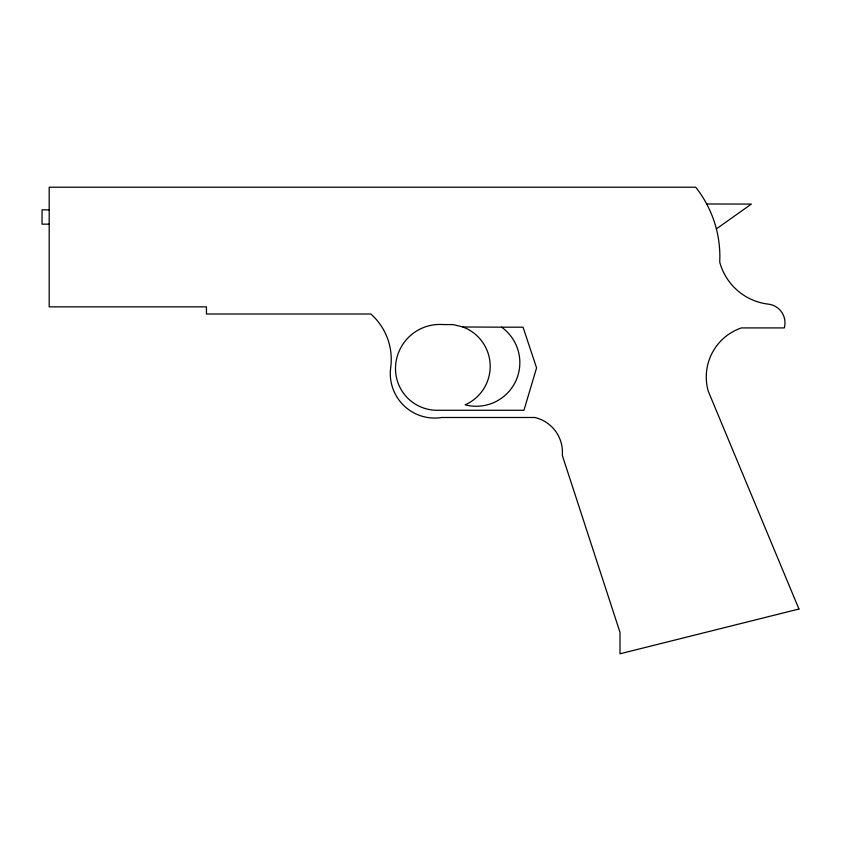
<?xml version="1.0" encoding="UTF-8"?>
<svg xmlns="http://www.w3.org/2000/svg" width="841" height="841" viewBox="0 0 841 841"><rect width="100%" height="100%" fill="white"/><g stroke="black" fill="none" stroke-linecap="round" stroke-linejoin="round"><path stroke-width="1.26" d="M716.374 228.889L751.36 204.09L706.692 203.985M49.198 209.861L42.05 209.861L42.05 224.158L49.198 224.158M501.593 327.181L523.039 327.181L536.579 367.874L523.964 410.271L438.193 410.271A41.608 41.608 0 0 1 395.512 367.622A44.31 44.31 0 0 1 443.312 324.573L453.236 324.605L462.886 326.97L501.593 327.181A43.606 43.606 0 0 1 465.168 404.836A42.071 42.071 0 0 0 462.886 326.97M798.95 609.021L619.996 653.783L619.996 632.337L562.398 455.654L562.398 450.345A35.742 35.742 0 0 0 534.834 417.493L441.903 417.493A44.447 44.447 0 0 1 390.697 367.622A60.752 60.752 0 0 0 370.849 313.998L206.455 313.998L206.455 306.849L49.198 306.849L49.198 187.217L695.696 187.217A111.685 111.685 0 0 1 719.728 262.077A57.23 57.23 0 0 0 768.401 304.148A18.775 18.775 0 0 1 784.285 327.916L741.394 327.916A51.827 51.827 0 0 0 708.28 391.265L798.95 609.021"/></g></svg>
